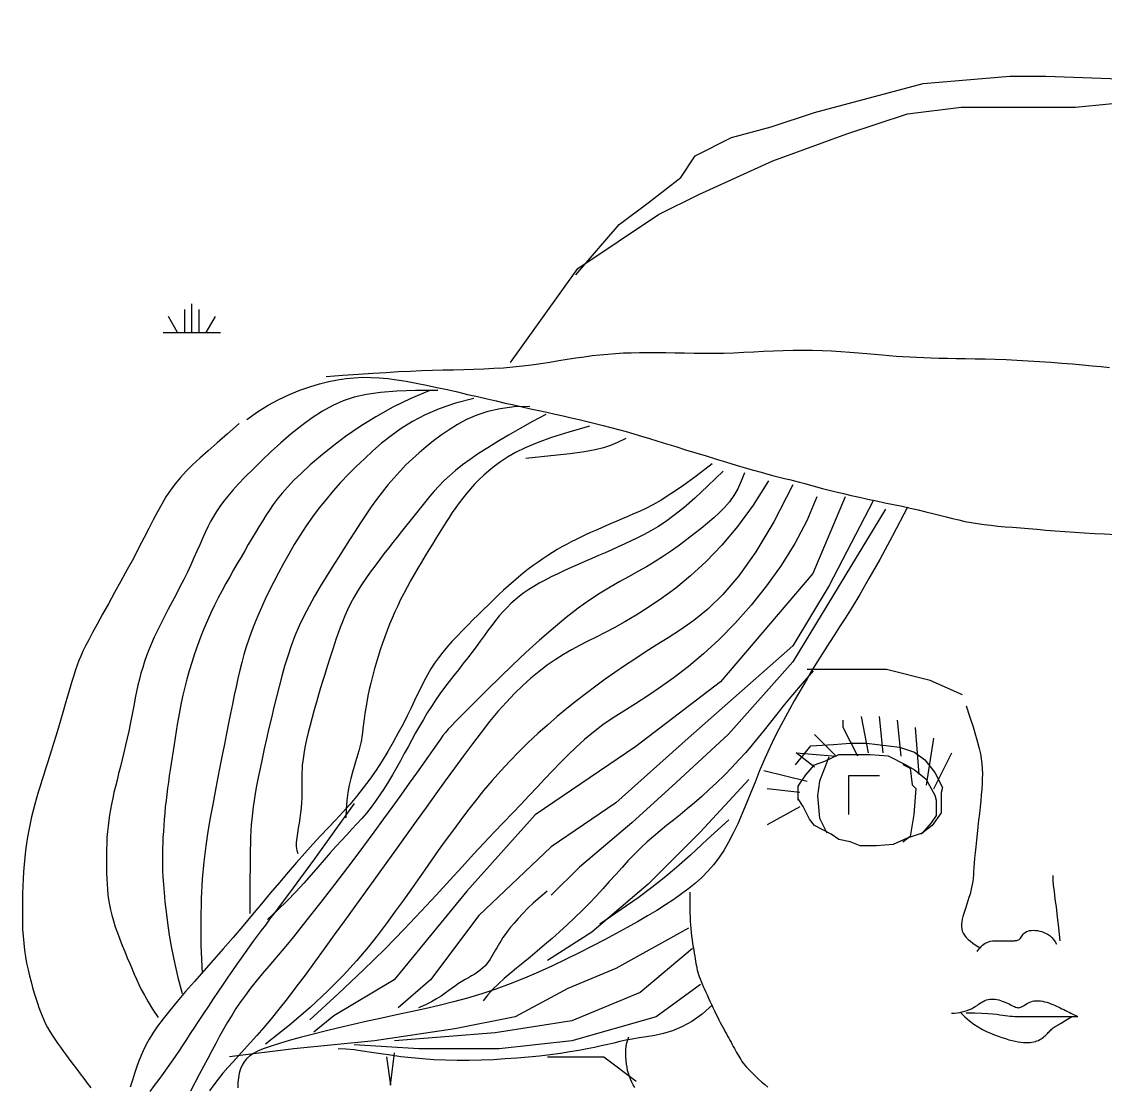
# Model space of a CAD drawing. Extents: x 872 to 5755, y 5790 to 9808.
# Drawn here: x 2919.2 to 3155.4, y 7197.1 to 7429 of the extents above; entities that cross this region are included whole.
import ezdxf

# ---------------------------------------------------------------- set-up
doc = ezdxf.new("R2010")
doc.units = 0
doc.header["$MEASUREMENT"] = 0
doc.layers.add('3', color=3, linetype='CONTINUOUS')
doc.layers.add('BH', color=3, linetype='CONTINUOUS')

msp = doc.modelspace()

# ---------------------------------------------------------------- hatches: boundary and pattern name
at = {"layer": 'BH'}
h = msp.add_hatch(dxfattribs=at)
h.set_pattern_fill('SWAMP,_O', color=256, scale=100)
h.set_pattern_definition([(0, (0, 0), (50, 86.6025), [12.5, -87.5]), (90, (6.25, 0), (-50, 86.60254), [6.25, -166.9551]), (90, (7.812, 0), (-50, 86.60254), [5, -168.2051]), (90, (4.688, 0), (-50, 86.60254), [5, -168.2051]), (60, (9.375, 0), (-50, 86.6025), [4, -96]), (120, (3.125, 0), (-100, 4e-08), [4, -96])])
edge = h.paths.add_edge_path()
edge.add_line((2158.5, 7650.63), (2158.5, 7518.64))
edge.add_line((2158.5, 7518.64), (2258.5, 7518.64))
edge.add_ellipse((2258.5, 7509.64), major_axis=(-6.36, 6.36), ratio=1, start_angle=135, end_angle=315, ccw=False)
edge.add_line((2258.5, 7500.64), (2258.5, 7338.64))
edge.add_line((2258.5, 7338.64), (2358.5, 7338.64))
edge.add_ellipse((2358.5, 7329.64), major_axis=(-6.36, 6.36), ratio=1, start_angle=135, end_angle=315, ccw=False)
edge.add_line((2358.5, 7320.64), (2358.5, 7158.64))
edge.add_line((2358.5, 7158.64), (2459, 7158.64))
edge.add_ellipse((2459, 7149.64), major_axis=(-6.36, 6.36), ratio=1, start_angle=135, end_angle=315, ccw=False)
edge.add_line((2458.5, 7140.59), (2458.5, 6978.64))
edge.add_line((2458.5, 6978.64), (2558.5, 6978.64))
edge.add_ellipse((2558.5, 6969.64), major_axis=(-6.36, 6.36), ratio=1, start_angle=135, end_angle=315, ccw=False)
edge.add_line((2558.5, 6960.64), (2558.5, 6898.64))
edge.add_line((2558.5, 6898.64), (2785.08, 6898.64))
edge.add_line((2785.08, 6898.64), (2779.82, 6949.12))
edge.add_line((2779.82, 6949.12), (2847.11, 7017.68))
edge.add_line((2847.11, 7017.68), (2892.91, 7053.55))
edge.add_line((2892.91, 7053.55), (2909.13, 7141.63))
edge.add_line((2909.13, 7141.63), (2910.45, 7189.1))
edge.add_line((2910.45, 7189.1), (2886.7, 7277.44))
edge.add_line((2886.7, 7277.44), (2938.16, 7349.96))
edge.add_line((2938.16, 7349.96), (2993.57, 7371.06))
edge.add_line((2993.57, 7371.06), (3027.88, 7414.57))
edge.add_line((3027.88, 7414.57), (3125.52, 7435.67))
edge.add_line((3125.52, 7435.67), (3121.89, 7841.59))
edge.add_line((3121.89, 7841.59), (2158.5, 7650.63))

# ---------------------------------------------------------------- linework, layer by layer
at = {"layer": '3'}
for points in [[(3039.99, 7373.8), (3049.45, 7384.82), (3055.76, 7389.54), (3062.85, 7395.05), (3066, 7399.77), (3073.89, 7403.71), (3082.56, 7406.07), (3092.02, 7409.22), (3115.66, 7415.52), (3125.12, 7416.31), (3134.58, 7417.09), (3142.46, 7417.09), (3164.53, 7416.31), (3170.84, 7416.31), (3178.72, 7414.73), (3181.88, 7414.73), (3188.97, 7410.8), (3198.43, 7408.43), (3207.1, 7404.5), (3211.83, 7398.99), (3213.41, 7399.77), (3220.5, 7394.26), (3226.02, 7389.54)], [(3025.78, 7354.74), (3040.44, 7375.24), (3058.03, 7386.95), (3066.82, 7391.34), (3082.94, 7398.66), (3099.07, 7404.51), (3112.26, 7408.9), (3123.98, 7410.37), (3135.71, 7410.37), (3148.9, 7410.37), (3163.56, 7411.83), (3176.75, 7408.9), (3181.14, 7408.9), (3198.73, 7403.05), (3207.53, 7400.12), (3223.65, 7391.34), (3230.98, 7382.55), (3239.77, 7370.84), (3241.24, 7367.92)], [(2985.56, 7351.67), (2989.24, 7351.95), (2992.62, 7352.19), (2995.75, 7352.4), (2998.65, 7352.59), (3001.37, 7352.74), (3003.93, 7352.86), (3006.38, 7352.97), (3008.74, 7353.05), (3011.06, 7353.12), (3013.34, 7353.17), (3015.58, 7353.23), (3017.78, 7353.29), (3019.95, 7353.37), (3022.09, 7353.47), (3024.2, 7353.6), (3026.28, 7353.77), (3028.34, 7353.99), (3030.37, 7354.25), (3032.37, 7354.54), (3034.33, 7354.84), (3036.26, 7355.15), (3038.14, 7355.45), (3039.99, 7355.74), (3041.78, 7356), (3043.54, 7356.23), (3045.25, 7356.42), (3046.95, 7356.58), (3048.65, 7356.71), (3050.36, 7356.81), (3052.09, 7356.87), (3053.87, 7356.91), (3055.71, 7356.92), (3057.62, 7356.91), (3059.59, 7356.88), (3061.62, 7356.85), (3063.69, 7356.81), (3065.8, 7356.78), (3067.94, 7356.76), (3070.1, 7356.76), (3072.26, 7356.79), (3074.43, 7356.86), (3076.6, 7356.95), (3078.76, 7357.06), (3080.92, 7357.17), (3083.07, 7357.27), (3085.21, 7357.36), (3087.35, 7357.43), (3089.47, 7357.45), (3091.58, 7357.42), (3093.67, 7357.36), (3095.72, 7357.26), (3097.73, 7357.14), (3099.69, 7356.99), (3101.57, 7356.84), (3103.38, 7356.68), (3105.11, 7356.53), (3106.74, 7356.39), (3108.29, 7356.26), (3109.8, 7356.14), (3111.28, 7356.04), (3112.76, 7355.95), (3114.27, 7355.87), (3115.83, 7355.8), (3117.46, 7355.74), (3119.18, 7355.7), (3121, 7355.66), (3122.91, 7355.63), (3124.91, 7355.59), (3127, 7355.55), (3129.17, 7355.5), (3131.42, 7355.44), (3133.75, 7355.35), (3136.14, 7355.24), (3138.58, 7355.11), (3141.04, 7354.96), (3143.48, 7354.79), (3145.88, 7354.61), (3148.21, 7354.43), (3150.44, 7354.23), (3152.53, 7354.04), (3154.48, 7353.84), (3156.29, 7353.65)], [(2968.26, 7342.31), (2970.62, 7343.97), (2972.97, 7345.42), (2975.3, 7346.68), (2977.59, 7347.77), (2979.83, 7348.68), (2982.01, 7349.45), (2984.11, 7350.07), (2986.13, 7350.57), (2988.05, 7350.96), (2989.91, 7351.24), (2991.71, 7351.42), (2993.5, 7351.51), (2995.29, 7351.5), (2997.12, 7351.4), (2999, 7351.22), (3000.97, 7350.96), (3003.04, 7350.63), (3005.2, 7350.24), (3007.42, 7349.8), (3009.68, 7349.32), (3011.94, 7348.82), (3014.2, 7348.31), (3016.42, 7347.79), (3018.58, 7347.29), (3020.65, 7346.81), (3022.66, 7346.35), (3024.59, 7345.91), (3026.48, 7345.49), (3028.32, 7345.07), (3030.12, 7344.67), (3031.91, 7344.27), (3033.69, 7343.88), (3035.46, 7343.49), (3037.23, 7343.09), (3038.99, 7342.69), (3040.75, 7342.29), (3042.49, 7341.88), (3044.22, 7341.46), (3045.92, 7341.04), (3047.61, 7340.6), (3049.28, 7340.15), (3050.94, 7339.68), (3052.61, 7339.2), (3054.31, 7338.7), (3056.06, 7338.17), (3057.88, 7337.61), (3059.79, 7337.02), (3061.8, 7336.4), (3063.92, 7335.74), (3066.13, 7335.07), (3068.37, 7334.38), (3070.62, 7333.69), (3072.82, 7333.03), (3074.93, 7332.4), (3076.92, 7331.81), (3078.75, 7331.28), (3080.37, 7330.83), (3081.82, 7330.43), (3083.13, 7330.08), (3084.33, 7329.77), (3085.46, 7329.49), (3086.54, 7329.22), (3087.62, 7328.94), (3088.73, 7328.66), (3089.9, 7328.35), (3091.12, 7328.02), (3092.42, 7327.68), (3093.79, 7327.31), (3095.23, 7326.94), (3096.75, 7326.56), (3098.35, 7326.17), (3100.03, 7325.77), (3101.79, 7325.38), (3103.62, 7324.99), (3105.49, 7324.59), (3107.37, 7324.2), (3109.25, 7323.8), (3111.1, 7323.41), (3112.89, 7323.02), (3114.61, 7322.62), (3116.24, 7322.23), (3117.79, 7321.84), (3119.26, 7321.46), (3120.69, 7321.1), (3122.08, 7320.75), (3123.44, 7320.43), (3124.8, 7320.13), (3126.17, 7319.87), (3127.57, 7319.64), (3128.99, 7319.44), (3130.46, 7319.27), (3131.97, 7319.11), (3133.54, 7318.97), (3135.17, 7318.84), (3136.87, 7318.7), (3138.65, 7318.56), (3140.52, 7318.4), (3142.46, 7318.24), (3144.47, 7318.08), (3146.54, 7317.92), (3148.65, 7317.76), (3150.81, 7317.62), (3153, 7317.49), (3155.21, 7317.38), (3157.43, 7317.29)], [(3009.91, 7348.66), (3005.08, 7348.61), (3000.95, 7348.46), (2997.41, 7348.19), (2994.36, 7347.77), (2991.69, 7347.18), (2989.28, 7346.39), (2987.02, 7345.4), (2984.8, 7344.16), (2982.54, 7342.68), (2980.25, 7341), (2977.97, 7339.18), (2975.73, 7337.26), (2973.57, 7335.31), (2971.53, 7333.38), (2969.65, 7331.53), (2967.96, 7329.81), (2966.5, 7328.27), (2965.23, 7326.89), (2964.15, 7325.63), (2963.21, 7324.46), (2962.39, 7323.36), (2961.68, 7322.29), (2961.02, 7321.21), (2960.41, 7320.1), (2959.82, 7318.92), (2959.23, 7317.68), (2958.64, 7316.38), (2958.04, 7315.02), (2957.41, 7313.61), (2956.76, 7312.15), (2956.07, 7310.63), (2955.33, 7309.08), (2954.55, 7307.48), (2953.72, 7305.86), (2952.87, 7304.23), (2952.01, 7302.59), (2951.16, 7300.97), (2950.33, 7299.37), (2949.54, 7297.82), (2948.8, 7296.32), (2948.13, 7294.89), (2947.52, 7293.51), (2946.96, 7292.17), (2946.46, 7290.87), (2946.01, 7289.58), (2945.6, 7288.31), (2945.22, 7287.03), (2944.88, 7285.74), (2944.57, 7284.42), (2944.27, 7283.07), (2943.99, 7281.7), (2943.72, 7280.3), (2943.45, 7278.87), (2943.17, 7277.42), (2942.87, 7275.94), (2942.56, 7274.43), (2942.22, 7272.9), (2941.86, 7271.35), (2941.49, 7269.79), (2941.11, 7268.25), (2940.73, 7266.73), (2940.36, 7265.24), (2940, 7263.79), (2939.66, 7262.4), (2939.34, 7261.07), (2939.06, 7259.8), (2938.8, 7258.56), (2938.57, 7257.36), (2938.36, 7256.17), (2938.19, 7254.98), (2938.04, 7253.77), (2937.92, 7252.54), (2937.82, 7251.27), (2937.75, 7249.97), (2937.7, 7248.66), (2937.68, 7247.34), (2937.68, 7246.02), (2937.69, 7244.73), (2937.72, 7243.47), (2937.77, 7242.25), (2937.83, 7241.07), (2937.92, 7239.94), (2938.03, 7238.83), (2938.17, 7237.73), (2938.35, 7236.63), (2938.59, 7235.5), (2938.87, 7234.33), (2939.22, 7233.11), (2939.63, 7231.83), (2940.1, 7230.5), (2940.61, 7229.14), (2941.14, 7227.77), (2941.69, 7226.42), (2942.24, 7225.09), (2942.78, 7223.81), (2943.29, 7222.6), (2943.76, 7221.47), (2944.23, 7220.38), (2944.73, 7219.28), (2945.3, 7218.13), (2945.97, 7216.89), (2946.78, 7215.5), (2947.76, 7213.91), (2948.95, 7212.09)], [(3008.17, 7348.66), (3004.03, 7346.91), (3000.11, 7344.98), (2996.43, 7342.91), (2992.99, 7340.76), (2989.83, 7338.58), (2986.95, 7336.42), (2984.38, 7334.35), (2982.12, 7332.42), (2980.18, 7330.66), (2978.54, 7329.07), (2977.14, 7327.61), (2975.96, 7326.26), (2974.94, 7324.99), (2974.04, 7323.78), (2973.23, 7322.59), (2972.46, 7321.4), (2971.7, 7320.19), (2970.94, 7318.96), (2970.17, 7317.69), (2969.4, 7316.4), (2968.62, 7315.08), (2967.83, 7313.74), (2967.03, 7312.36), (2966.22, 7310.96), (2965.4, 7309.54), (2964.57, 7308.08), (2963.73, 7306.59), (2962.9, 7305.06), (2962.07, 7303.49), (2961.26, 7301.87), (2960.46, 7300.21), (2959.69, 7298.5), (2958.94, 7296.73), (2958.22, 7294.93), (2957.54, 7293.09), (2956.89, 7291.25), (2956.29, 7289.4), (2955.73, 7287.57), (2955.22, 7285.76), (2954.75, 7284), (2954.34, 7282.28), (2953.98, 7280.62), (2953.66, 7279.01), (2953.37, 7277.44), (2953.11, 7275.91), (2952.88, 7274.42), (2952.65, 7272.96), (2952.43, 7271.53), (2952.21, 7270.13), (2952, 7268.75), (2951.79, 7267.39), (2951.58, 7266.04), (2951.38, 7264.7), (2951.19, 7263.35), (2951, 7262.01), (2950.83, 7260.66), (2950.68, 7259.29), (2950.53, 7257.92), (2950.41, 7256.56), (2950.29, 7255.2), (2950.19, 7253.87), (2950.1, 7252.56), (2950.02, 7251.3), (2949.96, 7250.07), (2949.92, 7248.9), (2949.89, 7247.74), (2949.88, 7246.57), (2949.89, 7245.35), (2949.93, 7244.05), (2950, 7242.62), (2950.11, 7241.04), (2950.25, 7239.27), (2950.44, 7237.29), (2950.68, 7235.08), (2951, 7232.65), (2951.4, 7230), (2951.9, 7227.15), (2952.52, 7224.07), (2953.27, 7220.8), (2954.17, 7217.31)], [(3017.75, 7346.92), (3013.76, 7345.86), (3010.24, 7344.66), (3007.14, 7343.33), (3004.39, 7341.9), (3001.93, 7340.37), (2999.72, 7338.78), (2997.68, 7337.14), (2995.76, 7335.46), (2993.91, 7333.77), (2992.13, 7332.06), (2990.4, 7330.32), (2988.73, 7328.56), (2987.12, 7326.76), (2985.56, 7324.92), (2984.07, 7323.04), (2982.62, 7321.11), (2981.24, 7319.13), (2979.9, 7317.11), (2978.63, 7315.06), (2977.42, 7313.01), (2976.26, 7310.96), (2975.17, 7308.94), (2974.15, 7306.95), (2973.19, 7305.02), (2972.3, 7303.15), (2971.47, 7301.34), (2970.7, 7299.57), (2969.99, 7297.84), (2969.34, 7296.14), (2968.74, 7294.46), (2968.18, 7292.78), (2967.67, 7291.1), (2967.2, 7289.41), (2966.76, 7287.69), (2966.35, 7285.93), (2965.95, 7284.12), (2965.56, 7282.26), (2965.16, 7280.32), (2964.76, 7278.29), (2964.33, 7276.17), (2963.89, 7273.94), (2963.41, 7271.61), (2962.92, 7269.17), (2962.42, 7266.64), (2961.9, 7264.01), (2961.38, 7261.29), (2960.86, 7258.48), (2960.34, 7255.58), (2959.83, 7252.59), (2959.35, 7249.43), (2958.93, 7246), (2958.59, 7242.21), (2958.36, 7237.97), (2958.25, 7233.2), (2958.3, 7227.79), (2958.53, 7221.66)], [(3029.94, 7345.18), (3026.55, 7345.04), (3023.52, 7344.65), (3020.81, 7344.04), (3018.39, 7343.25), (3016.2, 7342.3), (3014.21, 7341.23), (3012.37, 7340.08), (3010.64, 7338.87), (3008.98, 7337.64), (3007.4, 7336.38), (3005.87, 7335.09), (3004.4, 7333.77), (3002.98, 7332.41), (3001.62, 7331.01), (3000.3, 7329.57), (2999.03, 7328.07), (2997.79, 7326.52), (2996.59, 7324.92), (2995.41, 7323.26), (2994.24, 7321.55), (2993.06, 7319.78), (2991.88, 7317.96), (2990.68, 7316.08), (2989.45, 7314.15), (2988.18, 7312.17), (2986.89, 7310.14), (2985.59, 7308.07), (2984.31, 7305.96), (2983.07, 7303.83), (2981.87, 7301.68), (2980.75, 7299.51), (2979.72, 7297.34), (2978.79, 7295.16), (2977.96, 7292.98), (2977.21, 7290.8), (2976.53, 7288.6), (2975.9, 7286.39), (2975.31, 7284.17), (2974.75, 7281.92), (2974.2, 7279.65), (2973.66, 7277.36), (2973.12, 7275.06), (2972.6, 7272.78), (2972.1, 7270.55), (2971.62, 7268.39), (2971.18, 7266.32), (2970.78, 7264.36), (2970.43, 7262.54), (2970.13, 7260.88), (2969.88, 7259.35), (2969.67, 7257.93), (2969.5, 7256.58), (2969.37, 7255.28), (2969.27, 7254), (2969.19, 7252.71), (2969.12, 7251.38), (2969.08, 7249.99), (2969.04, 7248.55), (2969.01, 7247.09), (2969, 7245.63), (2968.99, 7244.18), (2968.98, 7242.77), (2968.98, 7241.41), (2968.98, 7240.14), (2968.98, 7238.97), (2968.98, 7237.92), (2968.98, 7236.99), (2968.98, 7236.2), (2968.98, 7235.57), (2968.98, 7235.1), (2968.98, 7234.81), (2968.98, 7234.71)], [(3033.43, 7343.44), (3030.57, 7341.85), (3027.88, 7340.33), (3025.35, 7338.88), (3023, 7337.49), (3020.81, 7336.16), (3018.79, 7334.88), (3016.95, 7333.63), (3015.28, 7332.42), (3013.79, 7331.24), (3012.45, 7330.08), (3011.24, 7328.94), (3010.15, 7327.82), (3009.14, 7326.71), (3008.2, 7325.61), (3007.3, 7324.52), (3006.43, 7323.43), (3005.56, 7322.34), (3004.68, 7321.25), (3003.8, 7320.15), (3002.91, 7319.03), (3002, 7317.89), (3001.08, 7316.72), (3000.14, 7315.53), (2999.17, 7314.3), (2998.18, 7313.03), (2997.18, 7311.72), (2996.17, 7310.39), (2995.18, 7309.04), (2994.22, 7307.68), (2993.29, 7306.31), (2992.42, 7304.93), (2991.62, 7303.57), (2990.9, 7302.22), (2990.25, 7300.88), (2989.67, 7299.57), (2989.14, 7298.28), (2988.66, 7297.01), (2988.21, 7295.78), (2987.8, 7294.58), (2987.41, 7293.42), (2987.04, 7292.3), (2986.67, 7291.19), (2986.31, 7290.09), (2985.94, 7288.96), (2985.57, 7287.8), (2985.19, 7286.57), (2984.79, 7285.26), (2984.37, 7283.85), (2983.92, 7282.33), (2983.46, 7280.72), (2982.99, 7279.06), (2982.53, 7277.38), (2982.1, 7275.73), (2981.69, 7274.13), (2981.33, 7272.62), (2981.03, 7271.24), (2980.79, 7270.01), (2980.61, 7268.92), (2980.48, 7267.94), (2980.39, 7267.04), (2980.34, 7266.19), (2980.31, 7265.37), (2980.3, 7264.55), (2980.3, 7263.7), (2980.3, 7262.81), (2980.29, 7261.86), (2980.28, 7260.87), (2980.25, 7259.85), (2980.19, 7258.8), (2980.12, 7257.72), (2980.01, 7256.62), (2979.87, 7255.51), (2979.69, 7254.4), (2979.49, 7253.29), (2979.31, 7252.21), (2979.16, 7251.17), (2979.07, 7250.19), (2979.07, 7249.28), (2979.18, 7248.47), (2979.43, 7247.75)], [(2966.6, 7341.43), (2964.08, 7339.21), (2961.84, 7337.24), (2959.84, 7335.48), (2958.06, 7333.89), (2956.48, 7332.42), (2955.07, 7331.03), (2953.81, 7329.67), (2952.68, 7328.31), (2951.64, 7326.91), (2950.67, 7325.44), (2949.74, 7323.89), (2948.83, 7322.24), (2947.91, 7320.49), (2946.95, 7318.61), (2945.92, 7316.58), (2944.79, 7314.4), (2943.56, 7312.06), (2942.23, 7309.61), (2940.86, 7307.11), (2939.49, 7304.61), (2938.14, 7302.18), (2936.87, 7299.88), (2935.7, 7297.77), (2934.68, 7295.9), (2933.83, 7294.32), (2933.14, 7292.99), (2932.57, 7291.84), (2932.1, 7290.8), (2931.7, 7289.82), (2931.33, 7288.84), (2930.98, 7287.78), (2930.6, 7286.59), (2930.19, 7285.22), (2929.73, 7283.69), (2929.24, 7282.04), (2928.73, 7280.31), (2928.21, 7278.53), (2927.69, 7276.75), (2927.17, 7275.01), (2926.66, 7273.33), (2926.18, 7271.76), (2925.72, 7270.29), (2925.28, 7268.89), (2924.86, 7267.55), (2924.44, 7266.25), (2924.04, 7264.98), (2923.64, 7263.71), (2923.25, 7262.44), (2922.85, 7261.15), (2922.47, 7259.84), (2922.09, 7258.5), (2921.72, 7257.13), (2921.37, 7255.74), (2921.05, 7254.33), (2920.75, 7252.89), (2920.49, 7251.42), (2920.26, 7249.94), (2920.07, 7248.43), (2919.9, 7246.9), (2919.77, 7245.35), (2919.65, 7243.8), (2919.56, 7242.23), (2919.49, 7240.66), (2919.44, 7239.09), (2919.4, 7237.52), (2919.37, 7235.94), (2919.37, 7234.38), (2919.39, 7232.82), (2919.44, 7231.28), (2919.53, 7229.75), (2919.66, 7228.24), (2919.83, 7226.76), (2920.05, 7225.29), (2920.31, 7223.86), (2920.61, 7222.47), (2920.93, 7221.11), (2921.27, 7219.81), (2921.62, 7218.56), (2921.98, 7217.38), (2922.33, 7216.26), (2922.67, 7215.21), (2923, 7214.23), (2923.34, 7213.3), (2923.69, 7212.4), (2924.06, 7211.54), (2924.45, 7210.71), (2924.88, 7209.87), (2925.35, 7209.04), (2925.87, 7208.2), (2926.43, 7207.34), (2927.03, 7206.47), (2927.66, 7205.58), (2928.33, 7204.67), (2929.03, 7203.75), (2929.74, 7202.8), (2930.47, 7201.83), (2931.22, 7200.83), (2931.97, 7199.82), (2932.74, 7198.79), (2933.5, 7197.76), (2934.27, 7196.73)], [(3043.01, 7340.83), (3038.5, 7339.56), (3034.72, 7338.37), (3031.58, 7337.23), (3028.98, 7336.15), (3026.84, 7335.11), (3025.07, 7334.1), (3023.57, 7333.11), (3022.25, 7332.13), (3021.05, 7331.15), (3019.93, 7330.17), (3018.89, 7329.19), (3017.92, 7328.2), (3017.01, 7327.2), (3016.15, 7326.2), (3015.34, 7325.18), (3014.56, 7324.16), (3013.81, 7323.12), (3013.08, 7322.06), (3012.36, 7320.98), (3011.66, 7319.88), (3010.95, 7318.75), (3010.23, 7317.59), (3009.5, 7316.4), (3008.75, 7315.17), (3007.98, 7313.9), (3007.18, 7312.59), (3006.38, 7311.26), (3005.58, 7309.91), (3004.78, 7308.55), (3004, 7307.18), (3003.24, 7305.8), (3002.51, 7304.44), (3001.82, 7303.09), (3001.17, 7301.74), (3000.56, 7300.4), (2999.97, 7299.06), (2999.41, 7297.71), (2998.88, 7296.35), (2998.36, 7294.97), (2997.87, 7293.57), (2997.38, 7292.14), (2996.92, 7290.7), (2996.47, 7289.24), (2996.05, 7287.79), (2995.66, 7286.34), (2995.29, 7284.9), (2994.96, 7283.49), (2994.67, 7282.11), (2994.42, 7280.78), (2994.2, 7279.49), (2994.02, 7278.26), (2993.86, 7277.09), (2993.71, 7276), (2993.59, 7275), (2993.47, 7274.08), (2993.37, 7273.27), (2993.26, 7272.56), (2993.14, 7271.92), (2993.01, 7271.32), (2992.87, 7270.73), (2992.7, 7270.12), (2992.5, 7269.44), (2992.26, 7268.66), (2991.99, 7267.76), (2991.67, 7266.7), (2991.32, 7265.49), (2990.97, 7264.14), (2990.63, 7262.65), (2990.34, 7261.04), (2990.1, 7259.32), (2989.94, 7257.5), (2989.88, 7255.58)], [(3050.86, 7338.18), (3049.1, 7337.31), (3047.58, 7336.64), (3046.04, 7336.11), (3044.22, 7335.68), (3041.87, 7335.28), (3038.74, 7334.87), (3034.56, 7334.41), (3029.09, 7333.83)], [(3069.74, 7332.64), (3066.2, 7329.97), (3063.21, 7327.82), (3060.69, 7326.11), (3058.58, 7324.78), (3056.79, 7323.75), (3055.25, 7322.95), (3053.87, 7322.31), (3052.59, 7321.75), (3051.35, 7321.21), (3050.12, 7320.69), (3048.91, 7320.17), (3047.73, 7319.66), (3046.56, 7319.16), (3045.42, 7318.67), (3044.3, 7318.17), (3043.2, 7317.68), (3042.13, 7317.19), (3041.08, 7316.69), (3040.04, 7316.18), (3039.01, 7315.66), (3037.99, 7315.12), (3036.98, 7314.56), (3035.95, 7313.97), (3034.92, 7313.35), (3033.88, 7312.69), (3032.83, 7312), (3031.77, 7311.27), (3030.7, 7310.5), (3029.63, 7309.69), (3028.55, 7308.85), (3027.47, 7307.97), (3026.39, 7307.05), (3025.3, 7306.1), (3024.22, 7305.11), (3023.13, 7304.1), (3022.03, 7303.05), (3020.93, 7301.98), (3019.83, 7300.89), (3018.71, 7299.78), (3017.58, 7298.66), (3016.45, 7297.52), (3015.31, 7296.37), (3014.18, 7295.2), (3013.08, 7294.03), (3012.02, 7292.84), (3011.01, 7291.64), (3010.05, 7290.43), (3009.18, 7289.21), (3008.38, 7287.97), (3007.64, 7286.7), (3006.95, 7285.4), (3006.27, 7284.04), (3005.58, 7282.62), (3004.87, 7281.11), (3004.11, 7279.51), (3003.26, 7277.79), (3002.33, 7275.96), (3001.3, 7274.04), (3000.19, 7272.05), (2999.01, 7270.02), (2997.76, 7267.98), (2996.45, 7265.95), (2995.08, 7263.96), (2993.67, 7262.05), (2992.23, 7260.22), (2990.74, 7258.47), (2989.21, 7256.76), (2987.65, 7255.06), (2986.04, 7253.35), (2984.38, 7251.6), (2982.68, 7249.79), (2980.93, 7247.88), (2979.13, 7245.85), (2977.29, 7243.72), (2975.39, 7241.49), (2973.46, 7239.18), (2971.48, 7236.82), (2969.46, 7234.41), (2967.4, 7231.97), (2965.3, 7229.51), (2963.17, 7227.05), (2961.03, 7224.62), (2958.93, 7222.23), (2956.89, 7219.91), (2954.95, 7217.69), (2953.14, 7215.58), (2951.5, 7213.61), (2950.06, 7211.79), (2948.84, 7210.16), (2947.82, 7208.68), (2946.98, 7207.31), (2946.28, 7206.04), (2945.69, 7204.82), (2945.18, 7203.62), (2944.72, 7202.41), (2944.28, 7201.17), (2943.83, 7199.85), (2943.35, 7198.42), (2942.84, 7196.87)], [(3076.76, 7330.7), (3076.06, 7328.85), (3075.28, 7327.2), (3074.41, 7325.73), (3073.45, 7324.4), (3072.4, 7323.17), (3071.27, 7322.01), (3070.04, 7320.88), (3068.72, 7319.75), (3067.3, 7318.58), (3065.79, 7317.38), (3064.21, 7316.17), (3062.56, 7314.95), (3060.84, 7313.73), (3059.07, 7312.54), (3057.26, 7311.38), (3055.41, 7310.26), (3053.53, 7309.18), (3051.6, 7308.11), (3049.6, 7307), (3047.51, 7305.8), (3045.32, 7304.46), (3042.99, 7302.94), (3040.51, 7301.19), (3037.86, 7299.16), (3035.04, 7296.82), (3032.1, 7294.25), (3029.13, 7291.54), (3026.2, 7288.79), (3023.4, 7286.09), (3020.8, 7283.55), (3018.48, 7281.25), (3016.51, 7279.29), (3014.97, 7277.75), (3013.78, 7276.55), (3012.87, 7275.61), (3012.16, 7274.84), (3011.58, 7274.15), (3011.04, 7273.46), (3010.47, 7272.67), (3009.79, 7271.7), (3008.93, 7270.47), (3007.88, 7268.98), (3006.65, 7267.24), (3005.25, 7265.27), (3003.69, 7263.09), (3001.97, 7260.69), (3000.1, 7258.11), (2998.09, 7255.34), (2995.94, 7252.42), (2993.7, 7249.39), (2991.38, 7246.29), (2989.04, 7243.19), (2986.71, 7240.12), (2984.42, 7237.15), (2982.2, 7234.32), (2980.1, 7231.69), (2978.15, 7229.28), (2976.34, 7227.1), (2974.66, 7225.11), (2973.1, 7223.27), (2971.67, 7221.56), (2970.34, 7219.96), (2969.11, 7218.43), (2967.97, 7216.93), (2966.91, 7215.46), (2965.92, 7213.99), (2964.99, 7212.52), (2964.09, 7211.04), (2963.23, 7209.53), (2962.37, 7208), (2961.52, 7206.43), (2960.66, 7204.81), (2959.77, 7203.14), (2958.85, 7201.42), (2957.92, 7199.66), (2956.98, 7197.86), (2956.03, 7196.02)], [(3072.1, 7331.06), (3068.8, 7327.84), (3065.96, 7325.2), (3063.51, 7323.07), (3061.38, 7321.37), (3059.52, 7320.02), (3057.86, 7318.94), (3056.34, 7318.06), (3054.89, 7317.29), (3053.47, 7316.57), (3052.05, 7315.88), (3050.64, 7315.21), (3049.23, 7314.56), (3047.81, 7313.93), (3046.38, 7313.3), (3044.93, 7312.67), (3043.46, 7312.04), (3041.98, 7311.39), (3040.48, 7310.74), (3038.98, 7310.07), (3037.5, 7309.4), (3036.06, 7308.72), (3034.65, 7308.03), (3033.31, 7307.35), (3032.03, 7306.66), (3030.84, 7305.97), (3029.73, 7305.27), (3028.69, 7304.56), (3027.7, 7303.82), (3026.76, 7303.05), (3025.86, 7302.25), (3025, 7301.4), (3024.15, 7300.49), (3023.32, 7299.53), (3022.49, 7298.51), (3021.67, 7297.44), (3020.84, 7296.33), (3019.99, 7295.18), (3019.13, 7294), (3018.24, 7292.79), (3017.32, 7291.57), (3016.37, 7290.33), (3015.39, 7289.08), (3014.39, 7287.82), (3013.38, 7286.53), (3012.37, 7285.23), (3011.37, 7283.91), (3010.39, 7282.57), (3009.44, 7281.2), (3008.52, 7279.81), (3007.63, 7278.4), (3006.77, 7276.97), (3005.92, 7275.51), (3005.09, 7274.04), (3004.27, 7272.55), (3003.44, 7271.05), (3002.61, 7269.53), (3001.76, 7268), (3000.91, 7266.47), (3000.03, 7264.94), (2999.14, 7263.44), (2998.23, 7261.97), (2997.3, 7260.54), (2996.35, 7259.16), (2995.38, 7257.85), (2994.38, 7256.6), (2993.36, 7255.41), (2992.3, 7254.24), (2991.21, 7253.07), (2990.08, 7251.88), (2988.92, 7250.64), (2987.7, 7249.34), (2986.45, 7247.94), (2985.14, 7246.43), (2983.76, 7244.82), (2982.29, 7243.11), (2980.7, 7241.31), (2978.98, 7239.43), (2977.1, 7237.49), (2975.04, 7235.49), (2972.78, 7233.44)], [(3082.02, 7328.95), (3078.68, 7323.68), (3075.26, 7319.03), (3071.81, 7314.94), (3068.38, 7311.37), (3065.01, 7308.27), (3061.76, 7305.6), (3058.66, 7303.31), (3055.78, 7301.35), (3053.13, 7299.68), (3050.7, 7298.25), (3048.47, 7297.01), (3046.39, 7295.92), (3044.44, 7294.94), (3042.58, 7294.01), (3040.79, 7293.1), (3039.03, 7292.15), (3037.28, 7291.12), (3035.52, 7290), (3033.76, 7288.77), (3032, 7287.44), (3030.22, 7285.98), (3028.44, 7284.38), (3026.65, 7282.65), (3024.85, 7280.75), (3023.03, 7278.7), (3021.2, 7276.5), (3019.34, 7274.15), (3017.45, 7271.68), (3015.52, 7269.09), (3013.56, 7266.4), (3011.55, 7263.61), (3009.5, 7260.75), (3007.39, 7257.81), (3005.23, 7254.82), (3003.04, 7251.78), (3000.81, 7248.7), (2998.57, 7245.59), (2996.31, 7242.47), (2994.06, 7239.34), (2991.8, 7236.21), (2989.56, 7233.1), (2987.35, 7230.03), (2985.17, 7227.02), (2983.05, 7224.11), (2980.98, 7221.31), (2978.99, 7218.65), (2977.09, 7216.16), (2975.28, 7213.87), (2973.58, 7211.78), (2971.98, 7209.89), (2970.48, 7208.17), (2969.06, 7206.58), (2967.73, 7205.12), (2966.48, 7203.74), (2965.29, 7202.43), (2964.17, 7201.16), (2963.1, 7199.91), (2962.07, 7198.65), (2961.09, 7197.37), (2960.14, 7196.05)], [(3087.29, 7328.07), (3083.13, 7320.03), (3079.21, 7313.5), (3075.52, 7308.29), (3072.04, 7304.19), (3068.77, 7301), (3065.7, 7298.5), (3062.81, 7296.49), (3060.09, 7294.77), (3057.54, 7293.17), (3055.12, 7291.63), (3052.83, 7290.13), (3050.62, 7288.66), (3048.49, 7287.19), (3046.39, 7285.72), (3044.32, 7284.21), (3042.25, 7282.65), (3040.15, 7281.03), (3038.04, 7279.34), (3035.92, 7277.59), (3033.81, 7275.77), (3031.7, 7273.89), (3029.62, 7271.95), (3027.58, 7269.96), (3025.58, 7267.9), (3023.63, 7265.8), (3021.74, 7263.65), (3019.9, 7261.47), (3018.12, 7259.27), (3016.4, 7257.06), (3014.72, 7254.86), (3013.11, 7252.68), (3011.54, 7250.52), (3010.03, 7248.41), (3008.55, 7246.3), (3007.07, 7244.2), (3005.57, 7242.06), (3004.03, 7239.88), (3002.42, 7237.62), (3000.72, 7235.26), (2998.89, 7232.78), (2996.92, 7230.16), (2994.72, 7227.38), (2992.21, 7224.41), (2989.33, 7221.25), (2985.98, 7217.88), (2982.08, 7214.27), (2977.57, 7210.4), (2972.35, 7206.27)], [(3092.55, 7325.44), (3090.34, 7320.27), (3087.72, 7315.3), (3084.77, 7310.55), (3081.57, 7306.06), (3078.19, 7301.85), (3074.72, 7297.96), (3071.25, 7294.43), (3067.84, 7291.27), (3064.57, 7288.51), (3061.45, 7286.1), (3058.48, 7283.98), (3055.67, 7282.11), (3053, 7280.41), (3050.48, 7278.82), (3048.12, 7277.31), (3045.91, 7275.79), (3043.84, 7274.23), (3041.9, 7272.62), (3040.06, 7270.97), (3038.3, 7269.27), (3036.6, 7267.54), (3034.92, 7265.79), (3033.26, 7264.01), (3031.58, 7262.21), (3029.85, 7260.39), (3028.07, 7258.53), (3026.21, 7256.6), (3024.26, 7254.57), (3022.2, 7252.41), (3020.02, 7250.1), (3017.69, 7247.61), (3015.2, 7244.9), (3012.52, 7241.96), (3009.58, 7238.73), (3006.3, 7235.2), (3002.6, 7231.31), (2998.41, 7227.04), (2993.63, 7222.34), (2988.19, 7217.19), (2982.01, 7211.53)], [(3098.69, 7325.44), (3091.67, 7308.79), (3071.49, 7285.14), (3053.07, 7271.12), (3031.14, 7256.22), (3016.22, 7239.57), (3000.43, 7220.29), (2987.27, 7212.41), (2982.88, 7208.9)], [(3104.83, 7324.57), (3095.18, 7306.17), (3087.29, 7293.02), (3064.48, 7272.87), (3048.68, 7258.85), (3034.65, 7249.21), (3018.85, 7234.31), (3008.33, 7220.29), (3001.31, 7214.16)], [(3112.3, 7323.19), (3109.02, 7316.99), (3106.24, 7311.85), (3103.88, 7307.65), (3101.88, 7304.22), (3100.2, 7301.44), (3098.75, 7299.14), (3097.49, 7297.19), (3096.34, 7295.44), (3095.26, 7293.77), (3094.23, 7292.14), (3093.23, 7290.55), (3092.26, 7288.97), (3091.32, 7287.4), (3090.38, 7285.84), (3089.46, 7284.25), (3088.53, 7282.65), (3087.58, 7281), (3086.63, 7279.32), (3085.68, 7277.58), (3084.72, 7275.78), (3083.76, 7273.91), (3082.8, 7271.96), (3081.85, 7269.94), (3080.91, 7267.82), (3079.98, 7265.61), (3079.05, 7263.34), (3078.13, 7261.04), (3077.19, 7258.73), (3076.25, 7256.47), (3075.29, 7254.28), (3074.3, 7252.19), (3073.29, 7250.24), (3072.23, 7248.45), (3071.13, 7246.82), (3069.97, 7245.31), (3068.75, 7243.91), (3067.46, 7242.59), (3066.08, 7241.35), (3064.61, 7240.14), (3063.04, 7238.96), (3061.36, 7237.77), (3059.56, 7236.59), (3057.65, 7235.38), (3055.62, 7234.17), (3053.46, 7232.92), (3051.18, 7231.65), (3048.77, 7230.34), (3046.22, 7228.98), (3043.55, 7227.58), (3040.75, 7226.16), (3037.86, 7224.73), (3034.89, 7223.31), (3031.86, 7221.93), (3028.78, 7220.61), (3025.68, 7219.36), (3022.58, 7218.22), (3019.48, 7217.2), (3016.39, 7216.28), (3013.3, 7215.45), (3010.21, 7214.68), (3007.11, 7213.96), (3004.01, 7213.28), (3000.89, 7212.61), (2997.75, 7211.93), (2994.59, 7211.23), (2991.45, 7210.51), (2988.37, 7209.79), (2985.4, 7209.07), (2982.57, 7208.37), (2979.94, 7207.68), (2977.54, 7207.03), (2975.41, 7206.42), (2973.6, 7205.85), (2972.07, 7205.31), (2970.8, 7204.78), (2969.76, 7204.25), (2968.92, 7203.69), (2968.24, 7203.09), (2967.7, 7202.43), (2967.27, 7201.69), (2966.91, 7200.86), (2966.63, 7199.93), (2966.45, 7198.94), (2966.35, 7197.87), (2966.35, 7196.75)], [(3107.47, 7322.81), (3087.29, 7289.52), (3073.25, 7273.74), (3061.84, 7263.23), (3052.19, 7254.47), (3040.79, 7244.83), (3034.65, 7238.7)], [(3091.73, 7287.57), (3089.3, 7284.79), (3087.21, 7282.33), (3085.4, 7280.14), (3083.82, 7278.16), (3082.39, 7276.36), (3081.06, 7274.67), (3079.76, 7273.04), (3078.43, 7271.44), (3077.01, 7269.81), (3075.52, 7268.16), (3073.96, 7266.51), (3072.36, 7264.87), (3070.73, 7263.27), (3069.09, 7261.71), (3067.46, 7260.22), (3065.85, 7258.8), (3064.28, 7257.48), (3062.75, 7256.23), (3061.25, 7255.03), (3059.78, 7253.86), (3058.34, 7252.69), (3056.93, 7251.51), (3055.53, 7250.3), (3054.15, 7249.02), (3052.79, 7247.67), (3051.43, 7246.24), (3050.06, 7244.76), (3048.69, 7243.23), (3047.29, 7241.67), (3045.87, 7240.09), (3044.4, 7238.49), (3042.89, 7236.9), (3041.33, 7235.32), (3039.73, 7233.76), (3038.1, 7232.23), (3036.46, 7230.73), (3034.82, 7229.27), (3033.19, 7227.86), (3031.59, 7226.51), (3030.03, 7225.22), (3028.52, 7223.99), (3027.07, 7222.81), (3025.68, 7221.66), (3024.36, 7220.52), (3023.11, 7219.38), (3021.93, 7218.21), (3020.82, 7217), (3019.79, 7215.72)], [(3124.28, 7282.33), (3117.19, 7285.47), (3107.73, 7287.84), (3101.43, 7287.84), (3092.75, 7287.84), (3090.39, 7287.84)], [(3125.07, 7279.96), (3125.89, 7277.5), (3126.57, 7275.39), (3127.12, 7273.59), (3127.57, 7272.03), (3127.92, 7270.68), (3128.18, 7269.47), (3128.36, 7268.37), (3128.49, 7267.3), (3128.56, 7266.24), (3128.59, 7265.16), (3128.58, 7264.06), (3128.54, 7262.93), (3128.46, 7261.76), (3128.36, 7260.54), (3128.24, 7259.26), (3128.09, 7257.92), (3127.94, 7256.51), (3127.78, 7255.05), (3127.62, 7253.57), (3127.45, 7252.1), (3127.3, 7250.65), (3127.15, 7249.27), (3127.02, 7247.96), (3126.91, 7246.77), (3126.82, 7245.7), (3126.75, 7244.75), (3126.69, 7243.89), (3126.63, 7243.11), (3126.57, 7242.38), (3126.49, 7241.69), (3126.39, 7241.02), (3126.26, 7240.34), (3126.09, 7239.64), (3125.9, 7238.92), (3125.68, 7238.2), (3125.45, 7237.47), (3125.21, 7236.75), (3124.98, 7236.04), (3124.76, 7235.35), (3124.55, 7234.7), (3124.36, 7234.07), (3124.21, 7233.49), (3124.1, 7232.93), (3124.04, 7232.39), (3124.03, 7231.88), (3124.09, 7231.38), (3124.21, 7230.9), (3124.42, 7230.43), (3124.7, 7229.97), (3125.07, 7229.51), (3125.49, 7229.07), (3125.98, 7228.65), (3126.5, 7228.25), (3127.06, 7227.88), (3127.64, 7227.53), (3128.23, 7227.22)], [(3101.44, 7268.95), (3098.28, 7275.25), (3098.28, 7276.83)], [(3103.8, 7269.74), (3102.23, 7277.61)], [(3106.95, 7269.74), (3106.17, 7277.61)], [(3110.9, 7268.95), (3110.11, 7276.83)], [(3114.84, 7265.02), (3114.05, 7275.25)], [(3087.9, 7267.1), (3091.21, 7271.23), (3096.18, 7271.51), (3099.76, 7271.78), (3103.34, 7271.78), (3110.51, 7270.96), (3113.82, 7269.86), (3116.03, 7268.2), (3118.23, 7265.45), (3119.89, 7262.15), (3119.61, 7261.04), (3119.61, 7256.64), (3117.68, 7253.89), (3115.2, 7251.96)], [(3088.04, 7269.74), (3096.71, 7268.95), (3091.98, 7273.68)], [(3116.41, 7262.66), (3117.99, 7272.89)], [(3091.98, 7266.59), (3088.04, 7269.74)], [(3088.46, 7259.39), (3088.46, 7262.42), (3090.11, 7264.9), (3092.04, 7267.1), (3094.25, 7267.93), (3097.28, 7269.31), (3100.59, 7269.31), (3104.17, 7269.31), (3108.03, 7269.03), (3111.89, 7267.1), (3113.82, 7266), (3116.3, 7264.07), (3118.23, 7260.49), (3118.51, 7259.39), (3118.51, 7256.09), (3117.41, 7254.44), (3115.48, 7252.23), (3112.17, 7251.13), (3109.13, 7249.75), (3105.55, 7249.48), (3101.97, 7249.48), (3099.76, 7250.31), (3097.28, 7250.86), (3095.62, 7251.96), (3092.04, 7253.89), (3090.94, 7255.26), (3089.56, 7258.02), (3088.46, 7259.67)], [(3117.99, 7261.87), (3121.93, 7269.74)], [(3095.1, 7268.8), (3093.08, 7263.56), (3092.68, 7260.34), (3093.08, 7255.5), (3094.7, 7252.28)], [(3111.24, 7267.19), (3112.85, 7266.38), (3113.26, 7262.76), (3114.06, 7261.95), (3113.66, 7256.31), (3112.85, 7251.47), (3111.24, 7250.27)], [(3090.4, 7263.44), (3080.94, 7265.81)], [(3106.18, 7264.68), (3099.45, 7264.68), (3099.45, 7256.27), (3099.45, 7256.27)], [(3077.7, 7263.92), (3067.17, 7252.52), (3055.76, 7241.13), (3043.48, 7230.62), (3033.83, 7224.48)], [(3088.82, 7261.08), (3081.73, 7261.87)], [(2991.7, 7258.64), (2986.9, 7251.98), (2983.03, 7246.65), (2979.98, 7242.47), (2977.6, 7239.24), (2975.78, 7236.79), (2974.38, 7234.92), (2973.27, 7233.45), (2972.33, 7232.2), (2971.43, 7231.01), (2970.55, 7229.83), (2969.68, 7228.65), (2968.82, 7227.47), (2967.94, 7226.25), (2967.05, 7224.99), (2966.13, 7223.68), (2965.17, 7222.29), (2964.16, 7220.83), (2963.11, 7219.29), (2962.05, 7217.72), (2960.98, 7216.12), (2959.91, 7214.53), (2958.87, 7212.96), (2957.85, 7211.42), (2956.89, 7209.96), (2955.98, 7208.57), (2955.12, 7207.25), (2954.29, 7205.99), (2953.47, 7204.76), (2952.66, 7203.55), (2951.83, 7202.34), (2950.96, 7201.11), (2950.06, 7199.85), (2949.1, 7198.56), (2948.11, 7197.23), (2947.12, 7195.91)], [(3088.82, 7257.93), (3081.73, 7254)], [(3073.31, 7255.15), (3068.65, 7250.8), (3064.97, 7247.4), (3061.96, 7244.71), (3059.27, 7242.45), (3056.59, 7240.35), (3053.57, 7238.15), (3049.9, 7235.58), (3045.23, 7232.37)], [(3145.57, 7228.79), (3145.27, 7231.56), (3144.99, 7234), (3144.72, 7236.11), (3144.48, 7237.94), (3144.28, 7239.52), (3144.13, 7240.86), (3144.03, 7242), (3143.99, 7242.96)], [(3033.77, 7239.57), (3032.2, 7238.28), (3030.8, 7237.03), (3029.54, 7235.84), (3028.41, 7234.71), (3027.42, 7233.64), (3026.55, 7232.64), (3025.79, 7231.72), (3025.14, 7230.88), (3024.58, 7230.13), (3024.11, 7229.45), (3023.7, 7228.84), (3023.35, 7228.28), (3023.04, 7227.76), (3022.76, 7227.26), (3022.49, 7226.77), (3022.22, 7226.28), (3021.93, 7225.78), (3021.63, 7225.28), (3021.31, 7224.76), (3020.96, 7224.26), (3020.57, 7223.75), (3020.14, 7223.26), (3019.67, 7222.79), (3019.15, 7222.34), (3018.57, 7221.91), (3017.95, 7221.51), (3017.29, 7221.11), (3016.61, 7220.71), (3015.9, 7220.31), (3015.18, 7219.89), (3014.45, 7219.45), (3013.74, 7218.98), (3013.02, 7218.47), (3012.29, 7217.92), (3011.51, 7217.34), (3010.65, 7216.73), (3009.66, 7216.11), (3008.53, 7215.47), (3007.22, 7214.82), (3005.69, 7214.16)], [(3064.84, 7239.39), (3064.84, 7238.09), (3064.84, 7236.91), (3064.85, 7235.83), (3064.87, 7234.83), (3064.89, 7233.9), (3064.93, 7233.03), (3064.98, 7232.18), (3065.04, 7231.36), (3065.13, 7230.54), (3065.23, 7229.74), (3065.34, 7228.95), (3065.45, 7228.17), (3065.58, 7227.43), (3065.7, 7226.72), (3065.81, 7226.05), (3065.92, 7225.42), (3066.01, 7224.84), (3066.1, 7224.3), (3066.18, 7223.79), (3066.27, 7223.31), (3066.36, 7222.84), (3066.47, 7222.39), (3066.58, 7221.93), (3066.72, 7221.45), (3066.89, 7220.97), (3067.07, 7220.46), (3067.28, 7219.93), (3067.51, 7219.38), (3067.76, 7218.81), (3068.03, 7218.22), (3068.31, 7217.6), (3068.61, 7216.96), (3068.91, 7216.29), (3069.23, 7215.61), (3069.56, 7214.91), (3069.88, 7214.22), (3070.21, 7213.53), (3070.54, 7212.86), (3070.85, 7212.2), (3071.16, 7211.58), (3071.46, 7211), (3071.74, 7210.44), (3072.02, 7209.92), (3072.29, 7209.42), (3072.55, 7208.93), (3072.81, 7208.47), (3073.06, 7208.01), (3073.31, 7207.55), (3073.57, 7207.1), (3073.82, 7206.65), (3074.07, 7206.2), (3074.31, 7205.76), (3074.56, 7205.32), (3074.8, 7204.89), (3075.03, 7204.47), (3075.26, 7204.06), (3075.49, 7203.66), (3075.72, 7203.27), (3075.95, 7202.88), (3076.21, 7202.49), (3076.5, 7202.09), (3076.82, 7201.67), (3077.19, 7201.23), (3077.62, 7200.77), (3078.1, 7200.28), (3078.64, 7199.76), (3079.22, 7199.21), (3079.84, 7198.65), (3080.49, 7198.07), (3081.16, 7197.47), (3081.84, 7196.87)], [(3064.54, 7231.49), (3048.74, 7222.73), (3038.22, 7218.35), (3026.81, 7212.22), (3013.65, 7209.59), (2996.1, 7206.96), (2978.56, 7205.21), (2964.52, 7203.46)], [(3127.44, 7226.43), (3128.03, 7227.21), (3128.61, 7227.8), (3129.19, 7228.22), (3129.75, 7228.5), (3130.3, 7228.67), (3130.82, 7228.76), (3131.31, 7228.79), (3131.77, 7228.79), (3132.2, 7228.79), (3132.59, 7228.79), (3132.94, 7228.79), (3133.27, 7228.79), (3133.56, 7228.79), (3133.82, 7228.79), (3134.06, 7228.79), (3134.27, 7228.79), (3134.45, 7228.79), (3134.62, 7228.79), (3134.77, 7228.79), (3134.91, 7228.79), (3135.04, 7228.79), (3135.17, 7228.79), (3135.31, 7228.79), (3135.45, 7228.79), (3135.6, 7228.79), (3135.77, 7228.8), (3135.94, 7228.81), (3136.11, 7228.84), (3136.28, 7228.89), (3136.45, 7228.96), (3136.61, 7229.06), (3136.76, 7229.19), (3136.91, 7229.35), (3137.05, 7229.54), (3137.19, 7229.75), (3137.34, 7229.97), (3137.51, 7230.19), (3137.71, 7230.4), (3137.94, 7230.6), (3138.21, 7230.76), (3138.53, 7230.89), (3138.89, 7230.98), (3139.29, 7231.04), (3139.71, 7231.06), (3140.16, 7231.04), (3140.62, 7230.98), (3141.09, 7230.89), (3141.56, 7230.76), (3142.02, 7230.59), (3142.48, 7230.38), (3142.92, 7230.13), (3143.34, 7229.83), (3143.74, 7229.46), (3144.12, 7229.04), (3144.47, 7228.56), (3144.78, 7228)], [(3065.41, 7227.11), (3054.01, 7217.47), (3039.09, 7211.34), (3022.42, 7208.71), (3000.49, 7206.96)], [(3067.17, 7219.23), (3057.52, 7212.22), (3039.09, 7206.96), (3023.3, 7205.21), (3005.75, 7205.21), (2991.72, 7206.08)], [(3121.9, 7212.99), (3122.49, 7213.01), (3123.08, 7213.06), (3123.66, 7213.15), (3124.22, 7213.26), (3124.76, 7213.41), (3125.28, 7213.58), (3125.78, 7213.77), (3126.24, 7213.98), (3126.66, 7214.21), (3127.06, 7214.45), (3127.43, 7214.69), (3127.78, 7214.94), (3128.12, 7215.17), (3128.46, 7215.39), (3128.79, 7215.58), (3129.13, 7215.75), (3129.48, 7215.88), (3129.84, 7215.97), (3130.21, 7216.03), (3130.59, 7216.06), (3130.97, 7216.06), (3131.36, 7216.03), (3131.76, 7215.97), (3132.15, 7215.88), (3132.54, 7215.77), (3132.93, 7215.64), (3133.32, 7215.5), (3133.69, 7215.34), (3134.06, 7215.18), (3134.4, 7215.01), (3134.73, 7214.85), (3135.04, 7214.7), (3135.32, 7214.56), (3135.59, 7214.44), (3135.84, 7214.33), (3136.08, 7214.26), (3136.31, 7214.21), (3136.54, 7214.2), (3136.77, 7214.23), (3137.01, 7214.31), (3137.26, 7214.43), (3137.53, 7214.58), (3137.81, 7214.77), (3138.11, 7214.96), (3138.43, 7215.16), (3138.77, 7215.34), (3139.13, 7215.5), (3139.51, 7215.62), (3139.91, 7215.69), (3140.34, 7215.72), (3140.78, 7215.71), (3141.23, 7215.67), (3141.69, 7215.59), (3142.15, 7215.49), (3142.61, 7215.37), (3143.05, 7215.22), (3143.49, 7215.07), (3143.92, 7214.91), (3144.34, 7214.73), (3144.75, 7214.55), (3145.15, 7214.36), (3145.55, 7214.17), (3145.94, 7213.98), (3146.34, 7213.78), (3146.73, 7213.58), (3147.12, 7213.39), (3147.49, 7213.2), (3147.85, 7213.03), (3148.18, 7212.86), (3148.48, 7212.71), (3148.75, 7212.58), (3148.97, 7212.47), (3149.14, 7212.38), (3149.26, 7212.32), (3149.34, 7212.27), (3149.38, 7212.24), (3149.37, 7212.22), (3149.32, 7212.21), (3149.23, 7212.21), (3149.1, 7212.21), (3148.93, 7212.21), (3148.73, 7212.21), (3148.49, 7212.21), (3148.21, 7212.21), (3147.9, 7212.21), (3147.55, 7212.21), (3147.16, 7212.21), (3146.73, 7212.21), (3146.27, 7212.21), (3145.78, 7212.21), (3145.26, 7212.21), (3144.71, 7212.21), (3144.15, 7212.21), (3143.57, 7212.21), (3142.99, 7212.21), (3142.4, 7212.21), (3141.81, 7212.21), (3141.22, 7212.21), (3140.63, 7212.21), (3140.05, 7212.21), (3139.47, 7212.21), (3138.91, 7212.21), (3138.35, 7212.21), (3137.8, 7212.21), (3137.26, 7212.21), (3136.74, 7212.21), (3136.22, 7212.22), (3135.7, 7212.23), (3135.18, 7212.25), (3134.66, 7212.29), (3134.13, 7212.34), (3133.6, 7212.4), (3133.04, 7212.49), (3132.43, 7212.58), (3131.71, 7212.68), (3130.85, 7212.77), (3129.8, 7212.86), (3128.51, 7212.93), (3126.95, 7212.98), (3125.06, 7212.99)], [(3069.8, 7214.85), (3067.52, 7212.8), (3065.29, 7211.22), (3063.13, 7210.04), (3061.05, 7209.18), (3059.07, 7208.58), (3057.18, 7208.16), (3055.42, 7207.86), (3053.79, 7207.62), (3052.29, 7207.36), (3050.9, 7207.09), (3049.57, 7206.8), (3048.26, 7206.49), (3046.94, 7206.18), (3045.55, 7205.86), (3044.07, 7205.54), (3042.46, 7205.21), (3040.67, 7204.88), (3038.72, 7204.56), (3036.63, 7204.24), (3034.41, 7203.95), (3032.09, 7203.67), (3029.67, 7203.42), (3027.17, 7203.2), (3024.62, 7203.02), (3022.02, 7202.87), (3019.4, 7202.77), (3016.78, 7202.72), (3014.16, 7202.72), (3011.57, 7202.76), (3009.03, 7202.86), (3006.55, 7203.02), (3004.15, 7203.24), (3001.84, 7203.51), (2999.62, 7203.82), (2997.5, 7204.15), (2995.46, 7204.47), (2993.52, 7204.76), (2991.66, 7204.99), (2989.89, 7205.15), (2988.21, 7205.21)], [(3123.74, 7213.19), (3124.79, 7212.21), (3125.79, 7211.36), (3126.76, 7210.63), (3127.7, 7210.01), (3128.62, 7209.48), (3129.5, 7209.03), (3130.37, 7208.64), (3131.21, 7208.29), (3132.03, 7207.98), (3132.83, 7207.7), (3133.61, 7207.45), (3134.35, 7207.23), (3135.07, 7207.05), (3135.75, 7206.89), (3136.39, 7206.77), (3136.99, 7206.68), (3137.55, 7206.62), (3138.07, 7206.59), (3138.55, 7206.59), (3138.99, 7206.61), (3139.41, 7206.66), (3139.79, 7206.74), (3140.15, 7206.83), (3140.49, 7206.95), (3140.81, 7207.08), (3141.11, 7207.24), (3141.39, 7207.4), (3141.66, 7207.58), (3141.91, 7207.77), (3142.14, 7207.96), (3142.36, 7208.16), (3142.57, 7208.36), (3142.77, 7208.56), (3142.96, 7208.76), (3143.14, 7208.96), (3143.31, 7209.15), (3143.49, 7209.33), (3143.67, 7209.51), (3143.86, 7209.68), (3144.05, 7209.84), (3144.26, 7209.98), (3144.48, 7210.12), (3144.72, 7210.25), (3144.96, 7210.39), (3145.23, 7210.53), (3145.5, 7210.69), (3145.8, 7210.86), (3146.1, 7211.05), (3146.43, 7211.26), (3146.77, 7211.48), (3147.12, 7211.71), (3147.49, 7211.92), (3147.88, 7212.11), (3148.29, 7212.25), (3148.72, 7212.35), (3149.16, 7212.39)], [(3052.88, 7196.82), (3052.51, 7197.41), (3052.19, 7198), (3051.91, 7198.61), (3051.67, 7199.23), (3051.46, 7199.87), (3051.29, 7200.53), (3051.16, 7201.21), (3051.04, 7201.93), (3050.96, 7202.69), (3050.9, 7203.47), (3050.89, 7204.25), (3050.91, 7205.03), (3050.99, 7205.8), (3051.12, 7206.53), (3051.31, 7207.21), (3051.57, 7207.84)], [(2998.74, 7203.46), (2999.61, 7197.32), (3000.49, 7204.33)], [(3033.83, 7203.46), (3046.11, 7203.46), (3053.13, 7198.2)]]:
    msp.add_lwpolyline(points, dxfattribs=at)

doc.saveas('drawing.dxf')
